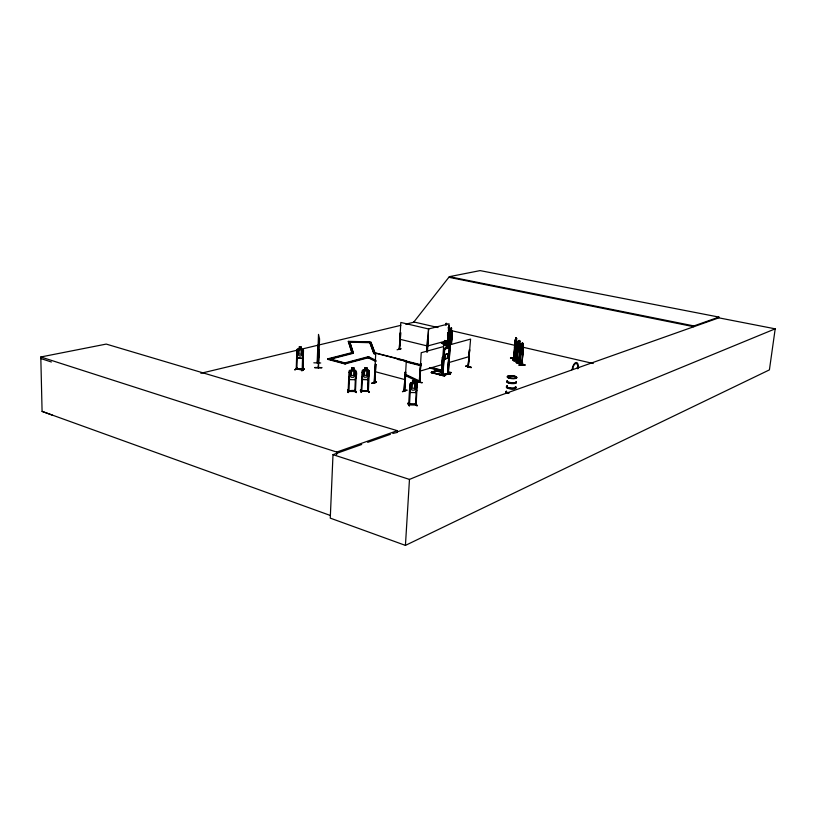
<?xml version="1.0" encoding="UTF-8"?>
<svg xmlns="http://www.w3.org/2000/svg" width="816" height="816" viewBox="0 0 816 816"><rect width="100%" height="100%" fill="white"/><g stroke="black" fill="none" stroke-linecap="round" stroke-linejoin="round"><path stroke-width="1.22" d="M314.833 367.843L321.82 367.853M314.833 367.465L321.83 367.588M294.974 369.903L297.35 367.822L294.984 369.526M299.156 349.115L299.166 346.79L301.39 347.035L301.288 349.299L303.491 350.35L302.838 369.832L296.269 369.026L296.218 368.363M296.708 369.158L296.269 368.444M296.861 369.087L297.493 351.002L296.881 350.931M301.216 349.36L301.318 347.106M301.675 370.739L304.368 369.036L302.042 370.75M303.379 351.788L302.767 351.706L302.175 369.852C304.235 367.985 299.054 369.903 296.963 368.638M302.797 369.832L303.419 350.37L302.756 349.554M317.873 345.29L317.138 362.936M317.149 362.273L317.485 363.018L318.505 334.387L319.566 338.926L318.495 367.863L318.199 367.129M320.719 362.987L313.813 362.804M375.911 360.274L369.067 357.02L344.821 363.457L344.842 362.906L368.067 356.755L369.036 357.561L344.944 363.946L327.736 359.356L327.757 358.816L352.012 352.604L353.267 353.165L351.982 353.134L348.361 341.353L369.556 341.863L373.922 353.634L375.197 353.665L370.903 342.21L348.463 341.659L348.442 342.169L369.648 342.689L369.668 342.179M329.623 358.856L329.603 359.397L352.971 353.389L352.012 352.604L348.361 341.353M361.702 444.496L332.999 454.665L330.266 518.129L405.43 545.394L769.406 369.883L775.2 328.838L718.825 317.842L397.586 431.766M336.631 454.604L336.743 452.074L397.31 430.675L397.208 432.439L392.792 433.469M344.944 363.946L344.964 363.395L327.757 358.816M345.841 363.171L345.831 363.722L328.603 359.132L328.634 358.591L345.862 363.171M347.698 390.048L348.116 392.567L347.728 390.038L348.524 392.17M355.378 391.619L354.797 391.609L355.654 372.514L356.327 372.524L355.45 391.598C355.756 389.691 348.86 390.425 348.136 391.537L349.044 370.974L349.942 370.158L355.613 370.25C357.632 372.616 356.276 376.91 355.123 379.613M354.705 391.027L348.289 390.762L348.238 391.537M349.738 372.443L349.064 372.433L349.738 372.443L348.962 391.537M352.012 352.604L352.971 353.389M354.705 391.588L354.715 390.823L355.48 390.905M355.093 390.497L356.347 392.639L355.195 390.446M360.672 389.864C362.987 397.637 359.346 384.785 361.529 392.394L360.244 390.242M368.393 390.752L367.639 390.66L368.434 390.66L368.383 391.445L361.182 391.364L361.202 390.589L361.957 390.68L361.774 391.374L362.773 372.402L362.11 372.392M361.733 391.272L361.927 390.609M366.874 370.199L366.976 367.832M375.901 361.478L367.924 357.673L369.067 357.02M373.922 353.634L369.556 341.863M368.638 372.402L367.72 391.445L368.638 372.402L369.332 372.484M368.047 389.966L369.311 392.465L368.914 392.068M369.24 370.994L368.149 379.573L362.467 379.491L368.149 379.573M370.903 342.21L375.197 353.665L374.422 353.869L375.258 353.124L420.444 364.67M374.738 382.939L375.85 364.405L374.789 382.959L374.156 382.806L375.768 353.002L406.317 360.805L404.593 391.099C402.533 390.303 405.95 390.252 403.981 390.262M375.85 364.405L375.34 364.273L374.381 382.755L374.952 382.898M371.933 383.367L376.523 381.715L371.974 383.061M399.524 349.37L400.391 332.653L399.238 349.401M399.952 349.483L399.544 348.769M400.85 332.765L399.503 349.37M401.248 348.748L397.076 349.799M402.441 391.782L406.939 390.283M404.022 390.976L405.266 372.116L404.053 390.966L404.756 391.037L405.797 372.249L405.113 372.157M404.43 391.088L404.491 390.395M408.826 404.716L416.089 404.746L417.272 383.775L416.537 382.908L410.785 382.847L409.877 383.704L408.663 404.695L408.867 404.002L415.364 404.236L409.53 404.206M409.193 405.695L408.082 403.124L409.244 405.797L407.674 403.471M409.244 405.797L408.061 403.124M408.816 403.9L409.499 404.705L410.591 385.254L409.907 385.254M412.621 380.562L412.478 382.959L410.825 382.949M414.783 382.99L414.997 380.48L412.529 380.45L412.457 382.939L411.182 383.724L410.907 388.212L412.029 390.14L414.324 390.16L415.681 388.253L415.956 383.775L414.773 382.969L416.507 383.01M405.43 545.394L409.469 479.41L775.2 328.838M416.446 381.062L416.18 381.511L422.117 382.571M415.334 403.961C415.436 405.929 415.16 403.145 416.058 404.053M415.936 403.543L416.864 405.797L415.548 403.175L417.17 405.858L415.599 403.206M417.19 383.795L415.976 392.598L410.183 392.516L409.489 390.15M419.852 382.082L420.73 363.742L419.801 382.102L419.21 382.143L419.679 381.347M405.552 374.381L420.373 381.429L420.332 382L419.149 382.143L420.73 363.742M426.656 351.778L427.584 339.17L426.911 351.859M427.451 351.808L428.247 339.232L427.706 339.283M431.501 372.463L442.394 374.972L447.913 373.31L442.252 374.901L444.026 348.595L450.116 347.239L448.28 373.952L442.894 375.615L431.287 372.616L436.774 370.433L441.66 372.249M437.182 371.096L431.725 372.392M436.387 371.086L441.354 372.269M436.723 370.984L436.754 370.433L431.419 372.116M444.526 375.656L438.865 374.197L444.7 375.921M442.986 344.546L449.137 344.566M419.475 382.194L421.229 352.716L443.639 346.535L441.344 375.452L442.343 357.52L442.904 357.459L442.343 357.52M442.537 357.571L441.344 375.452L442.711 357.418M443.904 345.352L450.004 345.097L443.822 345.321M442.088 375.197L447.78 373.677L450.289 374.207L447.423 373.453M446.148 340.762L445.913 344.536L444.261 342.995L444.751 342.536M444.475 340.476L444.475 343.138L444.832 340.619M444.424 343.108L444.689 340.476M442.354 375.391L444.373 348.626L450.116 347.269L444.343 348.738M431.287 372.616L436.805 370.913L431.348 372.514L442.762 375.391L444.608 348.554M446.015 325.4L446.138 323.309L446.678 323.799M438.029 327.542L413.885 321.963L449.341 276.675L480.094 270.606L718.927 317.087L718.825 317.842M442.915 375.554L444.7 348.738M444.679 359.009L444.975 354.532L447.688 353.756L447.545 358.265L444.679 359.009L447.545 358.265M445.536 347.055L450.452 346.739M446.005 340.619L445.699 344.393L446.209 340.619M444.832 359.05L445.138 354.572L447.841 353.797M446.362 340.762L446.148 344.536L444.516 342.975M448.759 347.81L446.311 347.81L448.78 347.463M447.199 340.435L446.811 345.474L448.484 347.045L449.626 329.389M447.535 335.407L447.709 332.887M447.26 345.617L447.352 340.568M447.607 336.804L447.862 333.03M446.954 347.524L448.382 333.938L447.872 333.989M447.137 347.565L448.055 334.03M448.382 330.949L448.545 328.44L448.8 332.683L448.29 332.204M448.188 333.826L448.688 334.295L449.075 332.928L449.33 326.155L448.79 325.655L448.28 328.185M447.29 347.432L448.208 333.897M448.667 327.767L448.79 325.655M447.464 347.473L449.075 323.799L428.553 328.96L400.829 322.463L399.299 349.411M447.382 358.224L447.688 353.756M448.341 346.27L448.698 347.045L449.647 330.48L448.616 346.892M449.647 330.48L448.514 346.861M447.321 373.677L448.29 373.952L442.894 375.595M450.565 331.51L447.545 373.942L450.728 329.582L447.8 373.871L449.759 347.228M450.034 347.249L448.219 373.881M450.473 334.234L451.146 336.59L451.799 331.418L451.248 327.889L451.799 328.389M451.115 344.179L452.115 332.755L451.483 344.332M451.268 344.332L452.156 331.663L451.656 330.429M451.33 344.179L452.115 332.755M450.146 373.259L450.973 372.473L450.146 373.259L447.709 372.637M467.986 367.129L469.628 349.656L468.404 366.996M449.575 344.903L470.597 339.099L468.18 367.169L469.292 349.758M471.322 367.363L465.763 365.976L471.301 367.343M510.581 357.775L516.722 357.745L510.561 357.796M516.375 340.476L517.028 341.751L515.549 359.815L513.55 357.541M514.58 345.688L514.549 347.912L514.978 340.16L515.773 339.946M515.324 341.547L513.682 358.285L514.978 340.16M513.743 358.295L515.947 337.875L515.722 340.037M516.344 340.527L516.62 338.405L515.834 346.739L515.008 344.311M515.528 359.621L515.692 359.05M515.488 359.805L517.058 341.741M516.956 342.853L515.783 359.815L513.754 358.122M515.763 362.549L522.026 362.202M518.058 347.575L519.109 340.425L519.853 340.955L519.588 343.097L520.282 344.342L518.772 362.539L516.691 360.835L518.191 342.71L518.935 342.506M518.038 350.135L516.875 360.978L518.282 342.761M516.742 363.375L522.964 363.242M516.936 360.988L517.854 349.982M518.242 347.728L518.548 344.117M519.017 342.598L519.109 340.425M519.649 343.097L519.853 340.955M518.537 362.345L519.068 361.896M520.2 345.433L519.007 362.528L516.946 360.815M525.188 365.18L518.935 365.201M521.098 352.624L519.925 363.548L521.393 346.565M520.037 363.375L520.282 362.916M522.097 345.035L522.271 342.934L522.913 343.444M522.944 343.393L522.138 351.849L521.291 349.37L522.25 342.842L522.944 343.393L523.372 346.8L521.842 365.119L523.301 346.8L523.219 345.851L521.536 344.576L519.731 363.395L521.812 365.099M521.659 364.303L521.587 364.966L522.128 364.466L520.016 363.11M523.291 347.902L521.934 364.956M718.927 317.087L693.896 325.931L693.794 326.716L449.3 277.369M449.32 334.835L448.933 336.671L449.239 334.805M451.391 338.987C451.911 334.019 452.064 341.69 450.095 337.763C450.483 332.775 449.086 338.671 451.452 338.987M447.403 342.883L441.293 342.873L447.433 342.618M516.191 349.187C516.844 344.179 516.65 352.175 514.57 347.851L516.181 349.105M519.812 349.911L519.353 351.818L519.833 349.942M522.434 354.338C523.301 349.258 522.985 357.367 520.843 352.961M519.894 360.703L513.611 360.723L519.935 360.427M422.076 382.888L416.18 381.49M356.041 377.369L355.195 379.705L349.483 379.644L348.758 377.308M415.976 392.598L416.884 390.221M450.452 330.194L450.728 329.582M444.241 349.197L449.657 347.687M444.72 348.799L444.026 348.595M294.933 369.801L297.299 368.098M347.677 390.334L348.524 392.567M360.59 390.201L361.427 392.343M518.211 342.761L518.537 342.139M521.271 345.199L522.005 344.944M515.273 378.328L515.692 378.226M447.749 373.789L442.425 375.503L444.179 348.626L449.667 347.259M436.744 370.433L441.691 371.698M364.538 370.097L362.957 370.056L362.069 370.892L361.202 391.374M302.063 369.821L302.216 369.097M301.736 370.403L304.062 368.689M296.657 355.552L296.953 349.574L297.718 348.911L302.818 349.462M301.318 349.279L302.318 350.227L302.165 354.399L301.002 356.051L298.952 355.796L297.911 353.879L298.054 349.707L299.186 349.095M299.084 349.024L296.861 349.554L296.228 369.107L302.705 369.903M419.2 382.133L405.511 375.615M361.855 390.691L367.659 390.925L361.243 390.68M361.07 391.292L368.424 391.354M348.248 390.844L348.962 390.772M348.116 391.456L355.337 391.496M571.649 369.709L572.159 369.526A6.1 2.825 -76.5 0 1 575.77 362.579A6.1 2.825 -76.5 0 1 578.228 367.384L578.728 367.2L577.83 368.832L577.187 367.751L577.687 367.577A5.09 2.356 -76.5 0 0 575.627 363.569A5.09 2.356 -76.5 0 0 572.618 369.373L573.128 369.189M367.679 442.374L390.405 434.316M402.502 391.415L406.949 390.028M471.271 367.7L465.936 366.231M468.343 366.384L468.455 366.364M447.403 373.657L441.997 375.319M431.735 372.677L437.152 371.025M371.668 383.357L376.421 382.031M374.207 382.123C375.992 382.439 373.167 381.582 374.728 382.959M420.097 371.096L442.435 364.487M448.351 362.732L469.333 356.531M420.923 363.793L420.342 363.854M399.361 348.82L399.891 348.86M447.943 340.466L427.472 346.004L399.871 339.262M318.169 367.771L319.138 349.911M327.736 359.356L352.991 352.859M200.869 373.3L297.136 350.207M300.839 349.319L400.819 325.339M405.756 324.156L414.436 322.075L413.926 321.953M515.62 378.216L515.416 378.053M508.756 376.309L509.47 376.676M508.419 376.502L508.939 376.441M419.526 381.358L419.863 381.592M441.425 374.789L441.487 374.789M447.719 373.504L450.289 374.207M52.52 415.211L42.085 411.386L40.8 356.98L106.233 344.087L397.31 430.675M519.037 361.916L516.977 360.55M416.099 404.767L416.16 403.971L415.477 403.94M419.22 381.572L420.373 381.429M367.924 357.673L369.036 357.561L368.036 357.296M509.521 376.839L509 376.849M508.827 376.543L509.153 376.543M518.864 364.834L525.116 364.793M510.439 358.03L516.691 358.091M515.345 359.05L515.845 359.183L513.774 357.867M518.762 359.774L512.57 359.836L518.752 359.723M512.683 359.917L518.854 359.876M513.621 360.682L519.904 360.774M517.721 348.289L517.823 350.523L519.425 351.818L517.854 350.472M520.781 350.768L520.883 353.012M520.302 344.332L518.772 362.539M443.812 345.362L449.902 345.311M448.759 347.708L446.311 347.81M515.314 339.589L516.865 340.884M449.126 328.175L449.667 329.399M449.545 328.501L449.606 329.399M449.259 326.155L448.718 325.655M408.704 404.624L416.119 404.675M356.357 372.596L355.654 372.514M351.706 367.904L353.981 367.955M368.567 370.219L362.957 370.056M373.952 353.104L375.227 353.134M349.585 341.894L369.526 342.383M368.342 391.354L369.322 370.974L368.597 370.127L366.945 370.107L367.067 367.761L364.64 367.73L364.609 370.168L363.355 370.913L363.14 375.289L364.252 377.176L366.506 377.196L367.812 375.34L368.036 370.974L366.863 370.178M415.497 404.756L416.558 385.244L417.241 385.254M447.056 345.443L448.729 347.004M297.412 357.775L302.471 358.397L303.277 356.347L302.491 358.499L297.33 357.857L296.677 355.531L297.391 357.796M296.371 368.363L296.953 368.444M296.871 368.699L302.093 369.169M447.056 345.199L448.525 346.443L447.26 345.199M515.539 359.193L513.988 357.867M449.341 276.675L693.896 325.931M449.208 330.133L593.263 363.518M427.451 339.211L428.063 339.293M431.429 367.475L442.425 370.291M448.525 371.841L450.973 372.473M397.208 359.275L401.329 360.213M403.318 360.845L420.872 365.211M430.175 367.71L441.64 370.525M447.749 372.086L450.932 373.024M438.886 374.493L444.689 375.941M406.184 361.998L420.832 365.752M429.389 367.945L441.599 371.076M374.809 371.586L405.205 379.685M40.8 356.98L336.743 452.074M332.999 454.665L409.469 479.41M40.841 358.55L51.388 362.008M42.085 411.386L330.307 515.457M368.047 390.262L369.005 392.414M368.934 392.068L367.996 389.936M367.955 357.143L375.931 360.937M405.511 374.932L420.332 382M515.875 337.875L516.62 338.405M515.896 337.967L516.589 338.456M519.129 340.507L519.833 341.006M522.291 343.373L522.648 344.403L522.23 344.077M518.466 342.139L520.108 343.465M520.904 352.961L522.495 354.256M517.191 360.55L518.792 361.896M520.231 363.11L521.863 364.487M446.209 323.309L446.74 323.799M446.219 323.809L446.179 324.482M448.8 326.155L448.759 326.839M451.258 328.399L451.207 329.072M448.31 327.502L449.534 328.562M450.667 329.654L452.003 330.817M448.994 336.671L447.678 335.417L447.627 333.305L447.658 335.468L448.933 336.671M447.331 342.832L441.303 342.842M444.71 342.71L445.975 343.934L444.496 342.71M416.548 382.928L417.282 383.795M361.753 377.155L362.477 379.511M355.113 390.099L356 392.272M353.297 352.634L349.707 341.69L353.267 353.165M519.588 343.097L519.058 349.36L518.221 346.902M317.822 352.186L318.862 356.969M515.426 386.784A4.774 1.306 4.8 0 1 514.08 388.324A4.774 1.306 4.8 0 1 507.95 387.773A4.774 1.306 4.8 0 1 507.205 386.039M516.181 382.398A4.712 1.275 4.8 0 1 511.357 383.571A4.712 1.275 4.8 0 1 507.113 381.582M515.386 386.478A4.712 1.285 4.8 0 1 514.06 387.998A4.712 1.285 4.8 0 1 508.021 387.447A4.712 1.285 4.8 0 1 507.277 385.744M515.314 387.376A4.712 1.295 4.8 0 1 513.988 388.895A4.712 1.295 4.8 0 1 507.95 388.345A4.712 1.295 4.8 0 1 507.205 386.631M509.368 392.924A4.682 1.295 4.8 0 1 506.369 391.048M515.396 387.059A4.774 1.306 4.8 0 1 514.049 388.6A4.774 1.306 4.8 0 1 507.929 388.049A4.774 1.306 4.8 0 1 507.175 386.315M516.293 381.817A4.784 1.285 4.8 0 1 511.408 383.01A4.784 1.285 4.8 0 1 507.103 380.98M516.253 381.511A4.723 1.265 4.8 0 1 511.428 382.673A4.723 1.265 4.8 0 1 507.185 380.684M516.273 382.092A4.784 1.285 4.8 0 1 511.377 383.285A4.784 1.285 4.8 0 1 507.083 381.256M508.235 393.037A4.682 1.306 4.8 0 1 506.328 391.384M508.195 393.475A4.672 1.295 4.8 0 1 506.308 391.833M508.205 393.22A4.712 1.306 4.8 0 1 506.287 391.568M299.156 349.84L299.013 354.011L301.063 354.266L301.216 350.095L299.156 349.84M299.615 347.269L299.584 348.024L300.91 348.177L300.941 347.432L299.615 347.269M350.339 371.025L350.135 375.411L351.268 377.298L353.532 377.329L354.838 375.462L355.042 371.086L353.869 370.28L354.062 367.853L351.625 367.822L351.604 370.28L350.339 371.025M351.553 371.035L351.349 375.421L353.624 375.452L353.828 371.066L351.553 371.035M352.094 368.302L352.053 369.087L353.512 369.107L353.552 368.322L352.094 368.302M364.558 370.933L364.344 375.299L366.608 375.329L366.823 370.964L364.558 370.933M365.099 368.2L365.058 368.985L366.517 369.005L366.557 368.22L365.099 368.2M412.417 383.744L412.141 388.222L414.446 388.243L414.722 383.765L412.417 383.744M412.998 380.939L412.947 381.745L414.426 381.755L414.477 380.96L412.998 380.939M428.553 328.96L427.094 351.9L428.584 328.95M451.003 330.694L451.258 334.968L451.003 330.694M451.177 327.889L451.054 330.011L451.248 327.889M515.661 340.721L515.345 344.587L515.967 345.086L516.293 341.221L515.661 340.721M518.894 343.291L518.568 347.177L519.2 347.687L519.527 343.791L518.894 343.291M521.965 345.739L521.638 349.656L522.281 350.166L522.607 346.249L521.965 345.739M509.49 377.828A4.733 1.255 4.8 0 0 516.742 377.38A4.733 1.255 4.8 0 0 509.857 375.676A4.733 1.255 4.8 0 0 509.49 377.828M509.47 378.267A4.712 1.255 4.8 0 0 516.691 377.818A4.712 1.255 4.8 0 0 509.827 376.115A4.712 1.255 4.8 0 0 509.47 378.267M509.48 378.002A4.733 1.255 4.8 0 0 516.732 377.563A4.733 1.255 4.8 0 0 509.847 375.85A4.733 1.255 4.8 0 0 509.48 378.002"/></g></svg>
